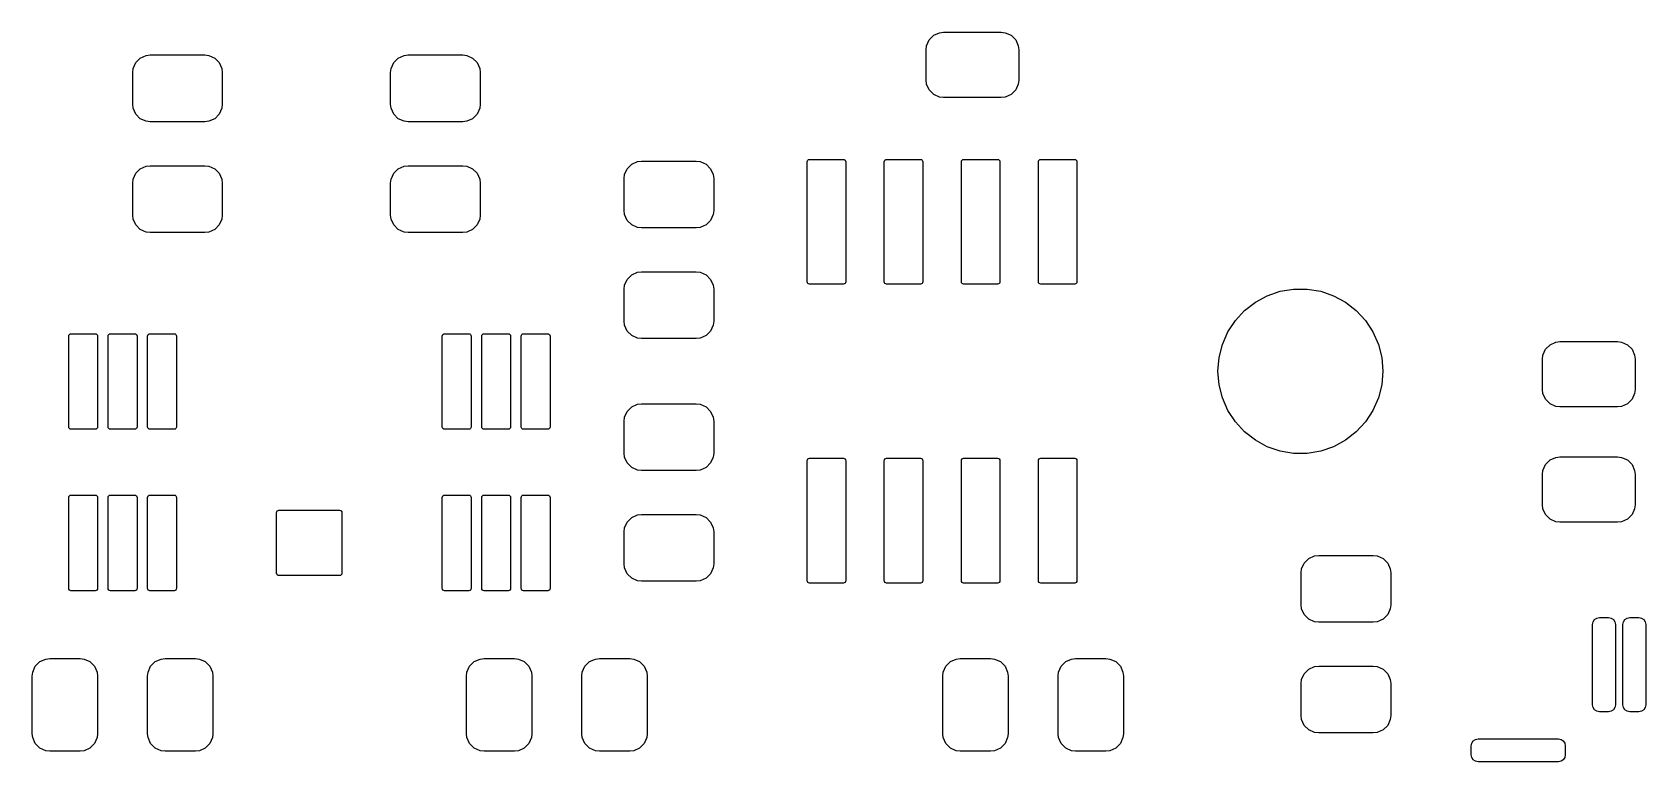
# Model space of a CAD drawing. Extents: x 108 to 210, y -135 to -72.
# Drawn here: x 160.36 to 186.94, y -119.44 to -107.41 of the extents above; entities that cross this region are included whole.
import ezdxf

# ---------------------------------------------------------------- set-up
doc = ezdxf.new("R2010")
doc.units = 0
doc.layers.add('BLACK', color=7, linetype='CONTINUOUS')

msp = doc.modelspace()

# ---------------------------------------------------------------- linework, layer by layer
at = {"layer": 'BLACK', "linetype": 'CONTINUOUS'}
for p, q in [((175.082951, -107.7), (175.090601, -107.634062)), ((175.090601, -107.634062), (175.133352, -107.537241)), ((175.133352, -107.537241), (175.208192, -107.462401)), ((175.208192, -107.462401), (175.305013, -107.41965)), ((175.305013, -107.41965), (175.370951, -107.412)), ((175.370951, -107.412), (176.320951, -107.412)), ((176.320951, -107.412), (176.386889, -107.41965)), ((176.386889, -107.41965), (176.48371, -107.462401)), ((176.48371, -107.462401), (176.55855, -107.537241)), ((176.55855, -107.537241), (176.601301, -107.634062)), ((176.601301, -107.634062), (176.608951, -107.7)), ((162.01965, -108.009062), (162.062401, -107.912241)), ((162.062401, -107.912241), (162.137241, -107.837401)), ((162.137241, -107.837401), (162.234062, -107.79465)), ((162.234062, -107.79465), (162.3, -107.787)), ((162.3, -107.787), (163.2, -107.787)), ((163.2, -107.787), (163.265938, -107.79465)), ((163.265938, -107.79465), (163.362759, -107.837401)), ((163.362759, -107.837401), (163.437599, -107.912241)), ((163.437599, -107.912241), (163.48035, -108.009062)), ((166.26965, -108.009062), (166.312401, -107.912241)), ((166.312401, -107.912241), (166.387241, -107.837401)), ((166.387241, -107.837401), (166.484062, -107.79465)), ((166.484062, -107.79465), (166.55, -107.787)), ((166.55, -107.787), (167.45, -107.787)), ((167.45, -107.787), (167.515938, -107.79465)), ((167.515938, -107.79465), (167.612759, -107.837401)), ((167.612759, -107.837401), (167.687599, -107.912241)), ((167.687599, -107.912241), (167.73035, -108.009062)), ((175.082951, -108.2), (175.082951, -107.7)), ((176.608951, -107.7), (176.608951, -108.2)), ((162.012, -108.075), (162.01965, -108.009062)), ((162.012, -108.6), (162.012, -108.075)), ((163.48035, -108.009062), (163.488, -108.075)), ((163.488, -108.075), (163.488, -108.6)), ((166.262, -108.075), (166.26965, -108.009062)), ((166.262, -108.6), (166.262, -108.075)), ((167.73035, -108.009062), (167.738, -108.075)), ((167.738, -108.075), (167.738, -108.6)), ((175.090601, -108.265938), (175.082951, -108.2)), ((175.133352, -108.362759), (175.090601, -108.265938)), ((175.208192, -108.437599), (175.133352, -108.362759)), ((175.305013, -108.48035), (175.208192, -108.437599)), ((176.48371, -108.437599), (176.386889, -108.48035)), ((176.55855, -108.362759), (176.48371, -108.437599)), ((176.601301, -108.265938), (176.55855, -108.362759)), ((176.608951, -108.2), (176.601301, -108.265938)), ((162.01965, -108.665938), (162.012, -108.6)), ((162.062401, -108.762759), (162.01965, -108.665938)), ((163.48035, -108.665938), (163.437599, -108.762759)), ((163.488, -108.6), (163.48035, -108.665938)), ((166.26965, -108.665938), (166.262, -108.6)), ((166.312401, -108.762759), (166.26965, -108.665938)), ((167.73035, -108.665938), (167.687599, -108.762759)), ((167.738, -108.6), (167.73035, -108.665938)), ((175.370951, -108.488), (175.305013, -108.48035)), ((176.320951, -108.488), (175.370951, -108.488)), ((176.386889, -108.48035), (176.320951, -108.488)), ((162.137241, -108.837599), (162.062401, -108.762759)), ((162.234062, -108.88035), (162.137241, -108.837599)), ((162.3, -108.888), (162.234062, -108.88035)), ((163.2, -108.888), (162.3, -108.888)), ((163.265938, -108.88035), (163.2, -108.888)), ((163.362759, -108.837599), (163.265938, -108.88035)), ((163.437599, -108.762759), (163.362759, -108.837599)), ((166.387241, -108.837599), (166.312401, -108.762759)), ((166.484062, -108.88035), (166.387241, -108.837599)), ((166.55, -108.888), (166.484062, -108.88035)), ((167.45, -108.888), (166.55, -108.888)), ((167.515938, -108.88035), (167.45, -108.888)), ((167.612759, -108.837599), (167.515938, -108.88035)), ((167.687599, -108.762759), (167.612759, -108.837599)), ((173.147009, -109.510493), (173.161551, -109.5076)), ((173.161551, -109.5076), (173.720351, -109.5076)), ((173.720351, -109.5076), (173.734893, -109.510493)), ((174.417009, -109.510493), (174.431551, -109.5076)), ((174.431551, -109.5076), (174.990351, -109.5076)), ((174.990351, -109.5076), (175.004893, -109.510493)), ((175.687009, -109.510493), (175.701551, -109.5076)), ((175.701551, -109.5076), (176.260351, -109.5076)), ((176.260351, -109.5076), (176.274893, -109.510493)), ((176.957009, -109.510493), (176.971551, -109.5076)), ((176.971551, -109.5076), (177.530351, -109.5076)), ((177.530351, -109.5076), (177.544893, -109.510493)), ((162.01965, -109.834062), (162.062401, -109.737241)), ((162.062401, -109.737241), (162.137241, -109.662401)), ((162.137241, -109.662401), (162.234062, -109.61965)), ((162.234062, -109.61965), (162.3, -109.612)), ((162.3, -109.612), (163.2, -109.612)), ((163.2, -109.612), (163.265938, -109.61965)), ((163.265938, -109.61965), (163.362759, -109.662401)), ((163.362759, -109.662401), (163.437599, -109.737241)), ((163.437599, -109.737241), (163.48035, -109.834062)), ((166.26965, -109.834062), (166.312401, -109.737241)), ((166.312401, -109.737241), (166.387241, -109.662401)), ((166.387241, -109.662401), (166.484062, -109.61965)), ((166.484062, -109.61965), (166.55, -109.612)), ((166.55, -109.612), (167.45, -109.612)), ((167.45, -109.612), (167.515938, -109.61965)), ((167.515938, -109.61965), (167.612759, -109.662401)), ((167.612759, -109.662401), (167.687599, -109.737241)), ((167.687599, -109.737241), (167.73035, -109.834062)), ((170.107951, -109.825), (170.115601, -109.759062)), ((170.115601, -109.759062), (170.158352, -109.662241)), ((170.158352, -109.662241), (170.233192, -109.587401)), ((170.233192, -109.587401), (170.330013, -109.54465)), ((170.330013, -109.54465), (170.395951, -109.537)), ((170.395951, -109.537), (171.295951, -109.537)), ((171.295951, -109.537), (171.361889, -109.54465)), ((171.361889, -109.54465), (171.45871, -109.587401)), ((171.45871, -109.587401), (171.53355, -109.662241)), ((171.53355, -109.662241), (171.576301, -109.759062)), ((171.576301, -109.759062), (171.583951, -109.825)), ((173.123551, -109.5456), (173.126444, -109.531058)), ((173.123551, -111.5268), (173.123551, -109.5456)), ((173.126444, -109.531058), (173.134681, -109.51873)), ((173.134681, -109.51873), (173.147009, -109.510493)), ((173.734893, -109.510493), (173.747221, -109.51873)), ((173.747221, -109.51873), (173.755458, -109.531058)), ((173.755458, -109.531058), (173.758351, -109.5456)), ((173.758351, -109.5456), (173.758351, -111.5268)), ((174.393551, -109.5456), (174.396444, -109.531058)), ((174.393551, -111.5268), (174.393551, -109.5456)), ((174.396444, -109.531058), (174.404681, -109.51873)), ((174.404681, -109.51873), (174.417009, -109.510493)), ((175.004893, -109.510493), (175.017221, -109.51873)), ((175.017221, -109.51873), (175.025458, -109.531058)), ((175.025458, -109.531058), (175.028351, -109.5456)), ((175.028351, -109.5456), (175.028351, -111.5268)), ((175.663551, -109.5456), (175.666444, -109.531058)), ((175.663551, -111.5268), (175.663551, -109.5456)), ((175.666444, -109.531058), (175.674681, -109.51873)), ((175.674681, -109.51873), (175.687009, -109.510493)), ((176.274893, -109.510493), (176.287221, -109.51873)), ((176.287221, -109.51873), (176.295458, -109.531058)), ((176.295458, -109.531058), (176.298351, -109.5456)), ((176.298351, -109.5456), (176.298351, -111.5268)), ((176.933551, -109.5456), (176.936444, -109.531058)), ((176.933551, -111.5268), (176.933551, -109.5456)), ((176.936444, -109.531058), (176.944681, -109.51873)), ((176.944681, -109.51873), (176.957009, -109.510493)), ((177.544893, -109.510493), (177.557221, -109.51873)), ((177.557221, -109.51873), (177.565458, -109.531058)), ((177.565458, -109.531058), (177.568351, -109.5456)), ((177.568351, -109.5456), (177.568351, -111.5268)), ((162.012, -109.9), (162.01965, -109.834062)), ((162.012, -110.425), (162.012, -109.9)), ((163.48035, -109.834062), (163.488, -109.9)), ((163.488, -109.9), (163.488, -110.425)), ((166.262, -109.9), (166.26965, -109.834062)), ((166.262, -110.425), (166.262, -109.9)), ((167.73035, -109.834062), (167.738, -109.9)), ((167.738, -109.9), (167.738, -110.425)), ((170.107951, -110.35), (170.107951, -109.825)), ((171.583951, -109.825), (171.583951, -110.35)), ((162.01965, -110.490938), (162.012, -110.425)), ((162.062401, -110.587759), (162.01965, -110.490938)), ((163.48035, -110.490938), (163.437599, -110.587759)), ((163.488, -110.425), (163.48035, -110.490938)), ((166.26965, -110.490938), (166.262, -110.425)), ((166.312401, -110.587759), (166.26965, -110.490938)), ((167.73035, -110.490938), (167.687599, -110.587759)), ((167.738, -110.425), (167.73035, -110.490938)), ((170.115601, -110.415938), (170.107951, -110.35)), ((170.158352, -110.512759), (170.115601, -110.415938)), ((170.233192, -110.587599), (170.158352, -110.512759)), ((171.53355, -110.512759), (171.45871, -110.587599)), ((171.576301, -110.415938), (171.53355, -110.512759)), ((171.583951, -110.35), (171.576301, -110.415938)), ((162.137241, -110.662599), (162.062401, -110.587759)), ((162.234062, -110.70535), (162.137241, -110.662599)), ((162.3, -110.713), (162.234062, -110.70535)), ((163.2, -110.713), (162.3, -110.713)), ((163.265938, -110.70535), (163.2, -110.713)), ((163.362759, -110.662599), (163.265938, -110.70535)), ((163.437599, -110.587759), (163.362759, -110.662599)), ((166.387241, -110.662599), (166.312401, -110.587759)), ((166.484062, -110.70535), (166.387241, -110.662599)), ((166.55, -110.713), (166.484062, -110.70535)), ((167.45, -110.713), (166.55, -110.713)), ((167.515938, -110.70535), (167.45, -110.713)), ((167.612759, -110.662599), (167.515938, -110.70535)), ((167.687599, -110.587759), (167.612759, -110.662599)), ((170.330013, -110.63035), (170.233192, -110.587599)), ((170.395951, -110.638), (170.330013, -110.63035)), ((171.295951, -110.638), (170.395951, -110.638)), ((171.361889, -110.63035), (171.295951, -110.638)), ((171.45871, -110.587599), (171.361889, -110.63035)), ((170.233192, -111.412401), (170.330013, -111.36965)), ((170.330013, -111.36965), (170.395951, -111.362)), ((170.395951, -111.362), (171.295951, -111.362)), ((171.295951, -111.362), (171.361889, -111.36965)), ((171.361889, -111.36965), (171.45871, -111.412401)), ((170.107951, -111.65), (170.115601, -111.584062)), ((170.115601, -111.584062), (170.158352, -111.487241)), ((170.158352, -111.487241), (170.233192, -111.412401)), ((171.45871, -111.412401), (171.53355, -111.487241)), ((171.53355, -111.487241), (171.576301, -111.584062)), ((171.576301, -111.584062), (171.583951, -111.65)), ((173.126444, -111.541342), (173.123551, -111.5268)), ((173.134681, -111.55367), (173.126444, -111.541342)), ((173.147009, -111.561907), (173.134681, -111.55367)), ((173.161551, -111.5648), (173.147009, -111.561907)), ((173.720351, -111.5648), (173.161551, -111.5648)), ((173.734893, -111.561907), (173.720351, -111.5648)), ((173.747221, -111.55367), (173.734893, -111.561907)), ((173.755458, -111.541342), (173.747221, -111.55367)), ((173.758351, -111.5268), (173.755458, -111.541342)), ((174.396444, -111.541342), (174.393551, -111.5268)), ((174.404681, -111.55367), (174.396444, -111.541342)), ((174.417009, -111.561907), (174.404681, -111.55367)), ((174.431551, -111.5648), (174.417009, -111.561907)), ((174.990351, -111.5648), (174.431551, -111.5648)), ((175.004893, -111.561907), (174.990351, -111.5648)), ((175.017221, -111.55367), (175.004893, -111.561907)), ((175.025458, -111.541342), (175.017221, -111.55367)), ((175.028351, -111.5268), (175.025458, -111.541342)), ((175.666444, -111.541342), (175.663551, -111.5268)), ((175.674681, -111.55367), (175.666444, -111.541342)), ((175.687009, -111.561907), (175.674681, -111.55367)), ((175.701551, -111.5648), (175.687009, -111.561907)), ((176.260351, -111.5648), (175.701551, -111.5648)), ((176.274893, -111.561907), (176.260351, -111.5648)), ((176.287221, -111.55367), (176.274893, -111.561907)), ((176.295458, -111.541342), (176.287221, -111.55367)), ((176.298351, -111.5268), (176.295458, -111.541342)), ((176.936444, -111.541342), (176.933551, -111.5268)), ((176.944681, -111.55367), (176.936444, -111.541342)), ((176.957009, -111.561907), (176.944681, -111.55367)), ((176.971551, -111.5648), (176.957009, -111.561907)), ((177.530351, -111.5648), (176.971551, -111.5648)), ((177.544893, -111.561907), (177.530351, -111.5648)), ((177.557221, -111.55367), (177.544893, -111.561907)), ((177.565458, -111.541342), (177.557221, -111.55367)), ((177.568351, -111.5268), (177.565458, -111.541342)), ((170.107951, -112.175), (170.107951, -111.65)), ((171.583951, -111.65), (171.583951, -112.175)), ((180.32971, -112.000298), (180.506807, -111.862458)), ((180.506807, -111.862458), (180.704176, -111.755647)), ((180.704176, -111.755647), (180.916434, -111.682779)), ((180.916434, -111.682779), (181.137791, -111.645841)), ((181.137791, -111.645841), (181.362209, -111.645841)), ((181.362209, -111.645841), (181.583566, -111.682779)), ((181.583566, -111.682779), (181.795824, -111.755647)), ((181.795824, -111.755647), (181.993193, -111.862458)), ((181.993193, -111.862458), (182.17029, -112.000298)), ((180.054971, -112.353283), (180.177716, -112.165408)), ((180.177716, -112.165408), (180.32971, -112.000298)), ((182.17029, -112.000298), (182.322284, -112.165408)), ((182.322284, -112.165408), (182.445029, -112.353283)), ((160.957951, -112.42), (160.960844, -112.405458)), ((160.957951, -113.92), (160.957951, -112.42)), ((160.960844, -112.405458), (160.969081, -112.39313)), ((160.969081, -112.39313), (160.981409, -112.384893)), ((160.981409, -112.384893), (160.995951, -112.382)), ((160.995951, -112.382), (161.395951, -112.382)), ((161.395951, -112.382), (161.410493, -112.384893)), ((161.410493, -112.384893), (161.422821, -112.39313)), ((161.422821, -112.39313), (161.431058, -112.405458)), ((161.431058, -112.405458), (161.433951, -112.42)), ((161.433951, -112.42), (161.433951, -113.92)), ((161.607951, -112.42), (161.610844, -112.405458)), ((161.607951, -113.92), (161.607951, -112.42)), ((161.610844, -112.405458), (161.619081, -112.39313)), ((161.619081, -112.39313), (161.631409, -112.384893)), ((161.631409, -112.384893), (161.645951, -112.382)), ((161.645951, -112.382), (162.045951, -112.382)), ((162.045951, -112.382), (162.060493, -112.384893)), ((162.060493, -112.384893), (162.072821, -112.39313)), ((162.072821, -112.39313), (162.081058, -112.405458)), ((162.081058, -112.405458), (162.083951, -112.42)), ((162.083951, -112.42), (162.083951, -113.92)), ((162.257951, -112.42), (162.260844, -112.405458)), ((162.257951, -113.92), (162.257951, -112.42)), ((162.260844, -112.405458), (162.269081, -112.39313)), ((162.269081, -112.39313), (162.281409, -112.384893)), ((162.281409, -112.384893), (162.295951, -112.382)), ((162.295951, -112.382), (162.695951, -112.382)), ((162.695951, -112.382), (162.710493, -112.384893)), ((162.710493, -112.384893), (162.722821, -112.39313)), ((162.722821, -112.39313), (162.731058, -112.405458)), ((162.731058, -112.405458), (162.733951, -112.42)), ((162.733951, -112.42), (162.733951, -113.92)), ((167.112, -112.42), (167.114893, -112.405458)), ((167.112, -113.92), (167.112, -112.42)), ((167.114893, -112.405458), (167.12313, -112.39313)), ((167.12313, -112.39313), (167.135458, -112.384893)), ((167.135458, -112.384893), (167.15, -112.382)), ((167.15, -112.382), (167.55, -112.382)), ((167.55, -112.382), (167.564542, -112.384893)), ((167.564542, -112.384893), (167.57687, -112.39313)), ((167.57687, -112.39313), (167.585107, -112.405458)), ((167.585107, -112.405458), (167.588, -112.42)), ((167.588, -112.42), (167.588, -113.92)), ((167.762, -112.42), (167.764893, -112.405458)), ((167.762, -113.92), (167.762, -112.42)), ((167.764893, -112.405458), (167.77313, -112.39313)), ((167.77313, -112.39313), (167.785458, -112.384893)), ((167.785458, -112.384893), (167.8, -112.382)), ((167.8, -112.382), (168.2, -112.382)), ((168.2, -112.382), (168.214542, -112.384893)), ((168.214542, -112.384893), (168.22687, -112.39313)), ((168.22687, -112.39313), (168.235107, -112.405458)), ((168.235107, -112.405458), (168.238, -112.42)), ((168.238, -112.42), (168.238, -113.92)), ((168.412, -112.42), (168.414893, -112.405458)), ((168.412, -113.92), (168.412, -112.42)), ((168.414893, -112.405458), (168.42313, -112.39313)), ((168.42313, -112.39313), (168.435458, -112.384893)), ((168.435458, -112.384893), (168.45, -112.382)), ((168.45, -112.382), (168.85, -112.382)), ((168.85, -112.382), (168.864542, -112.384893)), ((168.864542, -112.384893), (168.87687, -112.39313)), ((168.87687, -112.39313), (168.885107, -112.405458)), ((168.885107, -112.405458), (168.888, -112.42)), ((168.888, -112.42), (168.888, -113.92)), ((170.115601, -112.240938), (170.107951, -112.175)), ((170.158352, -112.337759), (170.115601, -112.240938)), ((170.233192, -112.412599), (170.158352, -112.337759)), ((170.330013, -112.45535), (170.233192, -112.412599)), ((171.45871, -112.412599), (171.361889, -112.45535)), ((171.53355, -112.337759), (171.45871, -112.412599)), ((171.576301, -112.240938), (171.53355, -112.337759)), ((171.583951, -112.175), (171.576301, -112.240938)), ((179.964824, -112.558798), (180.054971, -112.353283)), ((182.445029, -112.353283), (182.535176, -112.558798)), ((170.395951, -112.463), (170.330013, -112.45535)), ((171.295951, -112.463), (170.395951, -112.463)), ((171.361889, -112.45535), (171.295951, -112.463)), ((179.909732, -112.776349), (179.964824, -112.558798)), ((182.535176, -112.558798), (182.590268, -112.776349)), ((185.24465, -112.734062), (185.287401, -112.637241)), ((185.287401, -112.637241), (185.362241, -112.562401)), ((185.362241, -112.562401), (185.459062, -112.51965)), ((185.459062, -112.51965), (185.525, -112.512)), ((185.525, -112.512), (186.475, -112.512)), ((186.475, -112.512), (186.540938, -112.51965)), ((186.540938, -112.51965), (186.637759, -112.562401)), ((186.637759, -112.562401), (186.712599, -112.637241)), ((186.712599, -112.637241), (186.75535, -112.734062)), ((179.8912, -113), (179.909732, -112.776349)), ((182.590268, -112.776349), (182.6088, -113)), ((185.237, -112.8), (185.24465, -112.734062)), ((185.237, -113.3), (185.237, -112.8)), ((186.75535, -112.734062), (186.763, -112.8)), ((186.763, -112.8), (186.763, -113.3)), ((179.909732, -113.223651), (179.8912, -113)), ((179.964824, -113.441202), (179.909732, -113.223651)), ((182.590268, -113.223651), (182.535176, -113.441202)), ((182.6088, -113), (182.590268, -113.223651)), ((180.054971, -113.646717), (179.964824, -113.441202)), ((182.535176, -113.441202), (182.445029, -113.646717)), ((185.24465, -113.365938), (185.237, -113.3)), ((185.287401, -113.462759), (185.24465, -113.365938)), ((185.362241, -113.537599), (185.287401, -113.462759)), ((186.712599, -113.462759), (186.637759, -113.537599)), ((186.75535, -113.365938), (186.712599, -113.462759)), ((186.763, -113.3), (186.75535, -113.365938)), ((170.107951, -113.825), (170.115601, -113.759062)), ((170.115601, -113.759062), (170.158352, -113.662241)), ((170.158352, -113.662241), (170.233192, -113.587401)), ((170.233192, -113.587401), (170.330013, -113.54465)), ((170.330013, -113.54465), (170.395951, -113.537)), ((170.395951, -113.537), (171.295951, -113.537)), ((171.295951, -113.537), (171.361889, -113.54465)), ((171.361889, -113.54465), (171.45871, -113.587401)), ((171.45871, -113.587401), (171.53355, -113.662241)), ((171.53355, -113.662241), (171.576301, -113.759062)), ((171.576301, -113.759062), (171.583951, -113.825)), ((180.177716, -113.834592), (180.054971, -113.646717)), ((182.445029, -113.646717), (182.322284, -113.834592)), ((185.459062, -113.58035), (185.362241, -113.537599)), ((185.525, -113.588), (185.459062, -113.58035)), ((186.475, -113.588), (185.525, -113.588)), ((186.540938, -113.58035), (186.475, -113.588)), ((186.637759, -113.537599), (186.540938, -113.58035)), ((160.960844, -113.934542), (160.957951, -113.92)), ((160.969081, -113.94687), (160.960844, -113.934542)), ((160.981409, -113.955107), (160.969081, -113.94687)), ((160.995951, -113.958), (160.981409, -113.955107)), ((161.395951, -113.958), (160.995951, -113.958)), ((161.410493, -113.955107), (161.395951, -113.958)), ((161.422821, -113.94687), (161.410493, -113.955107)), ((161.431058, -113.934542), (161.422821, -113.94687)), ((161.433951, -113.92), (161.431058, -113.934542)), ((161.610844, -113.934542), (161.607951, -113.92)), ((161.619081, -113.94687), (161.610844, -113.934542)), ((161.631409, -113.955107), (161.619081, -113.94687)), ((161.645951, -113.958), (161.631409, -113.955107)), ((162.045951, -113.958), (161.645951, -113.958)), ((162.060493, -113.955107), (162.045951, -113.958)), ((162.072821, -113.94687), (162.060493, -113.955107)), ((162.081058, -113.934542), (162.072821, -113.94687)), ((162.083951, -113.92), (162.081058, -113.934542)), ((162.260844, -113.934542), (162.257951, -113.92)), ((162.269081, -113.94687), (162.260844, -113.934542)), ((162.281409, -113.955107), (162.269081, -113.94687)), ((162.295951, -113.958), (162.281409, -113.955107)), ((162.695951, -113.958), (162.295951, -113.958)), ((162.710493, -113.955107), (162.695951, -113.958)), ((162.722821, -113.94687), (162.710493, -113.955107)), ((162.731058, -113.934542), (162.722821, -113.94687)), ((162.733951, -113.92), (162.731058, -113.934542)), ((167.114893, -113.934542), (167.112, -113.92)), ((167.12313, -113.94687), (167.114893, -113.934542)), ((167.135458, -113.955107), (167.12313, -113.94687)), ((167.15, -113.958), (167.135458, -113.955107)), ((167.55, -113.958), (167.15, -113.958)), ((167.564542, -113.955107), (167.55, -113.958)), ((167.57687, -113.94687), (167.564542, -113.955107)), ((167.585107, -113.934542), (167.57687, -113.94687)), ((167.588, -113.92), (167.585107, -113.934542)), ((167.764893, -113.934542), (167.762, -113.92)), ((167.77313, -113.94687), (167.764893, -113.934542)), ((167.785458, -113.955107), (167.77313, -113.94687)), ((167.8, -113.958), (167.785458, -113.955107)), ((168.2, -113.958), (167.8, -113.958)), ((168.214542, -113.955107), (168.2, -113.958)), ((168.22687, -113.94687), (168.214542, -113.955107)), ((168.235107, -113.934542), (168.22687, -113.94687)), ((168.238, -113.92), (168.235107, -113.934542)), ((168.414893, -113.934542), (168.412, -113.92)), ((168.42313, -113.94687), (168.414893, -113.934542)), ((168.435458, -113.955107), (168.42313, -113.94687)), ((168.45, -113.958), (168.435458, -113.955107)), ((168.85, -113.958), (168.45, -113.958)), ((168.864542, -113.955107), (168.85, -113.958)), ((168.87687, -113.94687), (168.864542, -113.955107)), ((168.885107, -113.934542), (168.87687, -113.94687)), ((168.888, -113.92), (168.885107, -113.934542)), ((170.107951, -114.35), (170.107951, -113.825)), ((171.583951, -113.825), (171.583951, -114.35)), ((180.32971, -113.999702), (180.177716, -113.834592)), ((180.506807, -114.137542), (180.32971, -113.999702)), ((182.17029, -113.999702), (181.993193, -114.137542)), ((182.322284, -113.834592), (182.17029, -113.999702)), ((180.704176, -114.244353), (180.506807, -114.137542)), ((180.916434, -114.317221), (180.704176, -114.244353)), ((181.795824, -114.244353), (181.583566, -114.317221)), ((181.993193, -114.137542), (181.795824, -114.244353)), ((170.115601, -114.415938), (170.107951, -114.35)), ((170.158352, -114.512759), (170.115601, -114.415938)), ((170.233192, -114.587599), (170.158352, -114.512759)), ((171.53355, -114.512759), (171.45871, -114.587599)), ((171.576301, -114.415938), (171.53355, -114.512759)), ((171.583951, -114.35), (171.576301, -114.415938)), ((173.123551, -114.4732), (173.126444, -114.458658)), ((173.123551, -116.4544), (173.123551, -114.4732)), ((173.126444, -114.458658), (173.134681, -114.44633)), ((173.134681, -114.44633), (173.147009, -114.438093)), ((173.147009, -114.438093), (173.161551, -114.4352)), ((173.161551, -114.4352), (173.720351, -114.4352)), ((173.720351, -114.4352), (173.734893, -114.438093)), ((173.734893, -114.438093), (173.747221, -114.44633)), ((173.747221, -114.44633), (173.755458, -114.458658)), ((173.755458, -114.458658), (173.758351, -114.4732)), ((173.758351, -114.4732), (173.758351, -116.4544)), ((174.393551, -114.4732), (174.396444, -114.458658)), ((174.393551, -116.4544), (174.393551, -114.4732)), ((174.396444, -114.458658), (174.404681, -114.44633)), ((174.404681, -114.44633), (174.417009, -114.438093)), ((174.417009, -114.438093), (174.431551, -114.4352)), ((174.431551, -114.4352), (174.990351, -114.4352)), ((174.990351, -114.4352), (175.004893, -114.438093)), ((175.004893, -114.438093), (175.017221, -114.44633)), ((175.017221, -114.44633), (175.025458, -114.458658)), ((175.025458, -114.458658), (175.028351, -114.4732)), ((175.028351, -114.4732), (175.028351, -116.4544)), ((175.663551, -114.4732), (175.666444, -114.458658)), ((175.663551, -116.4544), (175.663551, -114.4732)), ((175.666444, -114.458658), (175.674681, -114.44633)), ((175.674681, -114.44633), (175.687009, -114.438093)), ((175.687009, -114.438093), (175.701551, -114.4352)), ((175.701551, -114.4352), (176.260351, -114.4352)), ((176.260351, -114.4352), (176.274893, -114.438093)), ((176.274893, -114.438093), (176.287221, -114.44633)), ((176.287221, -114.44633), (176.295458, -114.458658)), ((176.295458, -114.458658), (176.298351, -114.4732)), ((176.298351, -114.4732), (176.298351, -116.4544)), ((176.933551, -114.4732), (176.936444, -114.458658)), ((176.933551, -116.4544), (176.933551, -114.4732)), ((176.936444, -114.458658), (176.944681, -114.44633)), ((176.944681, -114.44633), (176.957009, -114.438093)), ((176.957009, -114.438093), (176.971551, -114.4352)), ((176.971551, -114.4352), (177.530351, -114.4352)), ((177.530351, -114.4352), (177.544893, -114.438093)), ((177.544893, -114.438093), (177.557221, -114.44633)), ((177.557221, -114.44633), (177.565458, -114.458658)), ((177.565458, -114.458658), (177.568351, -114.4732)), ((177.568351, -114.4732), (177.568351, -116.4544)), ((181.137791, -114.354159), (180.916434, -114.317221)), ((181.362209, -114.354159), (181.137791, -114.354159)), ((181.583566, -114.317221), (181.362209, -114.354159)), ((185.24465, -114.634062), (185.287401, -114.537241)), ((185.287401, -114.537241), (185.362241, -114.462401)), ((185.362241, -114.462401), (185.459062, -114.41965)), ((185.459062, -114.41965), (185.525, -114.412)), ((185.525, -114.412), (186.475, -114.412)), ((186.475, -114.412), (186.540938, -114.41965)), ((186.540938, -114.41965), (186.637759, -114.462401)), ((186.637759, -114.462401), (186.712599, -114.537241)), ((186.712599, -114.537241), (186.75535, -114.634062)), ((170.330013, -114.63035), (170.233192, -114.587599)), ((170.395951, -114.638), (170.330013, -114.63035)), ((171.295951, -114.638), (170.395951, -114.638)), ((171.361889, -114.63035), (171.295951, -114.638)), ((171.45871, -114.587599), (171.361889, -114.63035)), ((185.237, -114.7), (185.24465, -114.634062)), ((185.237, -115.2), (185.237, -114.7)), ((186.75535, -114.634062), (186.763, -114.7)), ((186.763, -114.7), (186.763, -115.2)), ((160.957951, -115.08), (160.960844, -115.065458)), ((160.957951, -116.58), (160.957951, -115.08)), ((160.960844, -115.065458), (160.969081, -115.05313)), ((160.969081, -115.05313), (160.981409, -115.044893)), ((160.981409, -115.044893), (160.995951, -115.042)), ((160.995951, -115.042), (161.395951, -115.042)), ((161.395951, -115.042), (161.410493, -115.044893)), ((161.410493, -115.044893), (161.422821, -115.05313)), ((161.422821, -115.05313), (161.431058, -115.065458)), ((161.431058, -115.065458), (161.433951, -115.08)), ((161.433951, -115.08), (161.433951, -116.58)), ((161.607951, -115.08), (161.610844, -115.065458)), ((161.607951, -116.58), (161.607951, -115.08)), ((161.610844, -115.065458), (161.619081, -115.05313)), ((161.619081, -115.05313), (161.631409, -115.044893)), ((161.631409, -115.044893), (161.645951, -115.042)), ((161.645951, -115.042), (162.045951, -115.042)), ((162.045951, -115.042), (162.060493, -115.044893)), ((162.060493, -115.044893), (162.072821, -115.05313)), ((162.072821, -115.05313), (162.081058, -115.065458)), ((162.081058, -115.065458), (162.083951, -115.08)), ((162.083951, -115.08), (162.083951, -116.58)), ((162.257951, -115.08), (162.260844, -115.065458)), ((162.257951, -116.58), (162.257951, -115.08)), ((162.260844, -115.065458), (162.269081, -115.05313)), ((162.269081, -115.05313), (162.281409, -115.044893)), ((162.281409, -115.044893), (162.295951, -115.042)), ((162.295951, -115.042), (162.695951, -115.042)), ((162.695951, -115.042), (162.710493, -115.044893)), ((162.710493, -115.044893), (162.722821, -115.05313)), ((162.722821, -115.05313), (162.731058, -115.065458)), ((162.731058, -115.065458), (162.733951, -115.08)), ((162.733951, -115.08), (162.733951, -116.58)), ((167.112, -115.08), (167.114893, -115.065458)), ((167.112, -116.58), (167.112, -115.08)), ((167.114893, -115.065458), (167.12313, -115.05313)), ((167.12313, -115.05313), (167.135458, -115.044893)), ((167.135458, -115.044893), (167.15, -115.042)), ((167.15, -115.042), (167.55, -115.042)), ((167.55, -115.042), (167.564542, -115.044893)), ((167.564542, -115.044893), (167.57687, -115.05313)), ((167.57687, -115.05313), (167.585107, -115.065458)), ((167.585107, -115.065458), (167.588, -115.08)), ((167.588, -115.08), (167.588, -116.58)), ((167.762, -115.08), (167.764893, -115.065458)), ((167.762, -116.58), (167.762, -115.08)), ((167.764893, -115.065458), (167.77313, -115.05313)), ((167.77313, -115.05313), (167.785458, -115.044893)), ((167.785458, -115.044893), (167.8, -115.042)), ((167.8, -115.042), (168.2, -115.042)), ((168.2, -115.042), (168.214542, -115.044893)), ((168.214542, -115.044893), (168.22687, -115.05313)), ((168.22687, -115.05313), (168.235107, -115.065458)), ((168.235107, -115.065458), (168.238, -115.08)), ((168.238, -115.08), (168.238, -116.58)), ((168.412, -115.08), (168.414893, -115.065458)), ((168.412, -116.58), (168.412, -115.08)), ((168.414893, -115.065458), (168.42313, -115.05313)), ((168.42313, -115.05313), (168.435458, -115.044893)), ((168.435458, -115.044893), (168.45, -115.042)), ((168.45, -115.042), (168.85, -115.042)), ((168.85, -115.042), (168.864542, -115.044893)), ((168.864542, -115.044893), (168.87687, -115.05313)), ((168.87687, -115.05313), (168.885107, -115.065458)), ((168.885107, -115.065458), (168.888, -115.08)), ((168.888, -115.08), (168.888, -116.58)), ((164.383976, -115.33), (164.386869, -115.315458)), ((164.383976, -116.33), (164.383976, -115.33)), ((164.386869, -115.315458), (164.395106, -115.30313)), ((164.395106, -115.30313), (164.407434, -115.294893)), ((164.407434, -115.294893), (164.421976, -115.292)), ((164.421976, -115.292), (165.421976, -115.292)), ((165.421976, -115.292), (165.436518, -115.294893)), ((165.436518, -115.294893), (165.448846, -115.30313)), ((165.448846, -115.30313), (165.457083, -115.315458)), ((165.457083, -115.315458), (165.459976, -115.33)), ((165.459976, -115.33), (165.459976, -116.33)), ((185.24465, -115.265938), (185.237, -115.2)), ((185.287401, -115.362759), (185.24465, -115.265938)), ((186.75535, -115.265938), (186.712599, -115.362759)), ((186.763, -115.2), (186.75535, -115.265938)), ((170.107951, -115.65), (170.115601, -115.584062)), ((170.115601, -115.584062), (170.158352, -115.487241)), ((170.158352, -115.487241), (170.233192, -115.412401)), ((170.233192, -115.412401), (170.330013, -115.36965)), ((170.330013, -115.36965), (170.395951, -115.362)), ((170.395951, -115.362), (171.295951, -115.362)), ((171.295951, -115.362), (171.361889, -115.36965)), ((171.361889, -115.36965), (171.45871, -115.412401)), ((171.45871, -115.412401), (171.53355, -115.487241)), ((171.53355, -115.487241), (171.576301, -115.584062)), ((171.576301, -115.584062), (171.583951, -115.65)), ((185.362241, -115.437599), (185.287401, -115.362759)), ((185.459062, -115.48035), (185.362241, -115.437599)), ((185.525, -115.488), (185.459062, -115.48035)), ((186.475, -115.488), (185.525, -115.488)), ((186.540938, -115.48035), (186.475, -115.488)), ((186.637759, -115.437599), (186.540938, -115.48035)), ((186.712599, -115.362759), (186.637759, -115.437599)), ((170.107951, -116.175), (170.107951, -115.65)), ((171.583951, -115.65), (171.583951, -116.175)), ((181.312401, -116.162241), (181.387241, -116.087401)), ((181.387241, -116.087401), (181.484062, -116.04465)), ((181.484062, -116.04465), (181.55, -116.037)), ((181.55, -116.037), (182.45, -116.037)), ((182.45, -116.037), (182.515938, -116.04465)), ((182.515938, -116.04465), (182.612759, -116.087401)), ((182.612759, -116.087401), (182.687599, -116.162241)), ((164.386869, -116.344542), (164.383976, -116.33)), ((164.395106, -116.35687), (164.386869, -116.344542)), ((164.407434, -116.365107), (164.395106, -116.35687)), ((164.421976, -116.368), (164.407434, -116.365107)), ((165.421976, -116.368), (164.421976, -116.368)), ((165.436518, -116.365107), (165.421976, -116.368)), ((165.448846, -116.35687), (165.436518, -116.365107)), ((165.457083, -116.344542), (165.448846, -116.35687)), ((165.459976, -116.33), (165.457083, -116.344542)), ((170.115601, -116.240938), (170.107951, -116.175)), ((170.158352, -116.337759), (170.115601, -116.240938)), ((170.233192, -116.412599), (170.158352, -116.337759)), ((170.330013, -116.45535), (170.233192, -116.412599)), ((171.45871, -116.412599), (171.361889, -116.45535)), ((171.53355, -116.337759), (171.45871, -116.412599)), ((171.576301, -116.240938), (171.53355, -116.337759)), ((171.583951, -116.175), (171.576301, -116.240938)), ((181.262, -116.325), (181.26965, -116.259062)), ((181.262, -116.85), (181.262, -116.325)), ((181.26965, -116.259062), (181.312401, -116.162241)), ((182.687599, -116.162241), (182.73035, -116.259062)), ((182.73035, -116.259062), (182.738, -116.325)), ((182.738, -116.325), (182.738, -116.85)), ((160.960844, -116.594542), (160.957951, -116.58)), ((160.969081, -116.60687), (160.960844, -116.594542)), ((160.981409, -116.615107), (160.969081, -116.60687)), ((160.995951, -116.618), (160.981409, -116.615107)), ((161.395951, -116.618), (160.995951, -116.618)), ((161.410493, -116.615107), (161.395951, -116.618)), ((161.422821, -116.60687), (161.410493, -116.615107)), ((161.431058, -116.594542), (161.422821, -116.60687)), ((161.433951, -116.58), (161.431058, -116.594542)), ((161.610844, -116.594542), (161.607951, -116.58)), ((161.619081, -116.60687), (161.610844, -116.594542)), ((161.631409, -116.615107), (161.619081, -116.60687)), ((161.645951, -116.618), (161.631409, -116.615107)), ((162.045951, -116.618), (161.645951, -116.618)), ((162.060493, -116.615107), (162.045951, -116.618)), ((162.072821, -116.60687), (162.060493, -116.615107)), ((162.081058, -116.594542), (162.072821, -116.60687)), ((162.083951, -116.58), (162.081058, -116.594542)), ((162.260844, -116.594542), (162.257951, -116.58)), ((162.269081, -116.60687), (162.260844, -116.594542)), ((162.281409, -116.615107), (162.269081, -116.60687)), ((162.295951, -116.618), (162.281409, -116.615107)), ((162.695951, -116.618), (162.295951, -116.618)), ((162.710493, -116.615107), (162.695951, -116.618)), ((162.722821, -116.60687), (162.710493, -116.615107)), ((162.731058, -116.594542), (162.722821, -116.60687)), ((162.733951, -116.58), (162.731058, -116.594542)), ((167.114893, -116.594542), (167.112, -116.58)), ((167.12313, -116.60687), (167.114893, -116.594542)), ((167.135458, -116.615107), (167.12313, -116.60687)), ((167.15, -116.618), (167.135458, -116.615107)), ((167.55, -116.618), (167.15, -116.618)), ((167.564542, -116.615107), (167.55, -116.618)), ((167.57687, -116.60687), (167.564542, -116.615107)), ((167.585107, -116.594542), (167.57687, -116.60687)), ((167.588, -116.58), (167.585107, -116.594542)), ((167.764893, -116.594542), (167.762, -116.58)), ((167.77313, -116.60687), (167.764893, -116.594542)), ((167.785458, -116.615107), (167.77313, -116.60687)), ((167.8, -116.618), (167.785458, -116.615107)), ((168.2, -116.618), (167.8, -116.618)), ((168.214542, -116.615107), (168.2, -116.618)), ((168.22687, -116.60687), (168.214542, -116.615107)), ((168.235107, -116.594542), (168.22687, -116.60687)), ((168.238, -116.58), (168.235107, -116.594542)), ((168.414893, -116.594542), (168.412, -116.58)), ((168.42313, -116.60687), (168.414893, -116.594542)), ((168.435458, -116.615107), (168.42313, -116.60687)), ((168.45, -116.618), (168.435458, -116.615107)), ((168.85, -116.618), (168.45, -116.618)), ((168.864542, -116.615107), (168.85, -116.618)), ((168.87687, -116.60687), (168.864542, -116.615107)), ((168.885107, -116.594542), (168.87687, -116.60687)), ((168.888, -116.58), (168.885107, -116.594542)), ((170.395951, -116.463), (170.330013, -116.45535)), ((171.295951, -116.463), (170.395951, -116.463)), ((171.361889, -116.45535), (171.295951, -116.463)), ((173.126444, -116.468942), (173.123551, -116.4544)), ((173.134681, -116.48127), (173.126444, -116.468942)), ((173.147009, -116.489507), (173.134681, -116.48127)), ((173.161551, -116.4924), (173.147009, -116.489507)), ((173.720351, -116.4924), (173.161551, -116.4924)), ((173.734893, -116.489507), (173.720351, -116.4924)), ((173.747221, -116.48127), (173.734893, -116.489507)), ((173.755458, -116.468942), (173.747221, -116.48127)), ((173.758351, -116.4544), (173.755458, -116.468942)), ((174.396444, -116.468942), (174.393551, -116.4544)), ((174.404681, -116.48127), (174.396444, -116.468942)), ((174.417009, -116.489507), (174.404681, -116.48127)), ((174.431551, -116.4924), (174.417009, -116.489507)), ((174.990351, -116.4924), (174.431551, -116.4924)), ((175.004893, -116.489507), (174.990351, -116.4924)), ((175.017221, -116.48127), (175.004893, -116.489507)), ((175.025458, -116.468942), (175.017221, -116.48127)), ((175.028351, -116.4544), (175.025458, -116.468942)), ((175.666444, -116.468942), (175.663551, -116.4544)), ((175.674681, -116.48127), (175.666444, -116.468942)), ((175.687009, -116.489507), (175.674681, -116.48127)), ((175.701551, -116.4924), (175.687009, -116.489507)), ((176.260351, -116.4924), (175.701551, -116.4924)), ((176.274893, -116.489507), (176.260351, -116.4924)), ((176.287221, -116.48127), (176.274893, -116.489507)), ((176.295458, -116.468942), (176.287221, -116.48127)), ((176.298351, -116.4544), (176.295458, -116.468942)), ((176.936444, -116.468942), (176.933551, -116.4544)), ((176.944681, -116.48127), (176.936444, -116.468942)), ((176.957009, -116.489507), (176.944681, -116.48127)), ((176.971551, -116.4924), (176.957009, -116.489507)), ((177.530351, -116.4924), (176.971551, -116.4924)), ((177.544893, -116.489507), (177.530351, -116.4924)), ((177.557221, -116.48127), (177.544893, -116.489507)), ((177.565458, -116.468942), (177.557221, -116.48127)), ((177.568351, -116.4544), (177.565458, -116.468942)), ((181.26965, -116.915938), (181.262, -116.85)), ((181.312401, -117.012759), (181.26965, -116.915938)), ((182.73035, -116.915938), (182.687599, -117.012759)), ((182.738, -116.85), (182.73035, -116.915938)), ((181.387241, -117.087599), (181.312401, -117.012759)), ((181.484062, -117.13035), (181.387241, -117.087599)), ((181.55, -117.138), (181.484062, -117.13035)), ((182.45, -117.138), (181.55, -117.138)), ((182.515938, -117.13035), (182.45, -117.138)), ((182.612759, -117.087599), (182.515938, -117.13035)), ((182.687599, -117.012759), (182.612759, -117.087599)), ((186.062, -117.175), (186.070602, -117.131757)), ((186.062, -118.5), (186.062, -117.175)), ((186.070602, -117.131757), (186.095097, -117.095097)), ((186.095097, -117.095097), (186.131757, -117.070602)), ((186.131757, -117.070602), (186.175, -117.062)), ((186.175, -117.062), (186.325, -117.062)), ((186.325, -117.062), (186.368243, -117.070602)), ((186.368243, -117.070602), (186.404903, -117.095097)), ((186.404903, -117.095097), (186.429398, -117.131757)), ((186.429398, -117.131757), (186.438, -117.175)), ((186.438, -117.175), (186.438, -118.5)), ((186.562, -117.175), (186.570602, -117.131757)), ((186.562, -118.5), (186.562, -117.175)), ((186.570602, -117.131757), (186.595097, -117.095097)), ((186.595097, -117.095097), (186.631757, -117.070602)), ((186.631757, -117.070602), (186.675, -117.062)), ((186.675, -117.062), (186.825, -117.062)), ((186.825, -117.062), (186.868243, -117.070602)), ((186.868243, -117.070602), (186.904903, -117.095097)), ((186.904903, -117.095097), (186.929398, -117.131757)), ((186.929398, -117.131757), (186.938, -117.175)), ((186.938, -117.175), (186.938, -118.5)), ((160.483192, -117.787401), (160.580013, -117.74465)), ((160.580013, -117.74465), (160.645951, -117.737)), ((160.645951, -117.737), (161.145951, -117.737)), ((161.145951, -117.737), (161.211889, -117.74465)), ((161.211889, -117.74465), (161.30871, -117.787401)), ((162.383192, -117.787401), (162.480013, -117.74465)), ((162.480013, -117.74465), (162.545951, -117.737)), ((162.545951, -117.737), (163.045951, -117.737)), ((163.045951, -117.737), (163.111889, -117.74465)), ((163.111889, -117.74465), (163.20871, -117.787401)), ((167.637241, -117.787401), (167.734062, -117.74465)), ((167.734062, -117.74465), (167.8, -117.737)), ((167.8, -117.737), (168.3, -117.737)), ((168.3, -117.737), (168.365938, -117.74465)), ((168.365938, -117.74465), (168.462759, -117.787401)), ((169.537241, -117.787401), (169.634062, -117.74465)), ((169.634062, -117.74465), (169.7, -117.737)), ((169.7, -117.737), (170.2, -117.737)), ((170.2, -117.737), (170.265938, -117.74465)), ((170.265938, -117.74465), (170.362759, -117.787401)), ((175.483192, -117.787401), (175.580013, -117.74465)), ((175.580013, -117.74465), (175.645951, -117.737)), ((175.645951, -117.737), (176.145951, -117.737)), ((176.145951, -117.737), (176.211889, -117.74465)), ((176.211889, -117.74465), (176.30871, -117.787401)), ((177.383192, -117.787401), (177.480013, -117.74465)), ((177.480013, -117.74465), (177.545951, -117.737)), ((177.545951, -117.737), (178.045951, -117.737)), ((178.045951, -117.737), (178.111889, -117.74465)), ((178.111889, -117.74465), (178.20871, -117.787401)), ((160.357951, -118.025), (160.365601, -117.959062)), ((160.365601, -117.959062), (160.408352, -117.862241)), ((160.408352, -117.862241), (160.483192, -117.787401)), ((161.30871, -117.787401), (161.38355, -117.862241)), ((161.38355, -117.862241), (161.426301, -117.959062)), ((161.426301, -117.959062), (161.433951, -118.025)), ((162.257951, -118.025), (162.265601, -117.959062)), ((162.265601, -117.959062), (162.308352, -117.862241)), ((162.308352, -117.862241), (162.383192, -117.787401)), ((163.20871, -117.787401), (163.28355, -117.862241)), ((163.28355, -117.862241), (163.326301, -117.959062)), ((163.326301, -117.959062), (163.333951, -118.025)), ((167.512, -118.025), (167.51965, -117.959062)), ((167.51965, -117.959062), (167.562401, -117.862241)), ((167.562401, -117.862241), (167.637241, -117.787401)), ((168.462759, -117.787401), (168.537599, -117.862241)), ((168.537599, -117.862241), (168.58035, -117.959062)), ((168.58035, -117.959062), (168.588, -118.025)), ((169.412, -118.025), (169.41965, -117.959062)), ((169.41965, -117.959062), (169.462401, -117.862241)), ((169.462401, -117.862241), (169.537241, -117.787401)), ((170.362759, -117.787401), (170.437599, -117.862241)), ((170.437599, -117.862241), (170.48035, -117.959062)), ((170.48035, -117.959062), (170.488, -118.025)), ((175.357951, -118.025), (175.365601, -117.959062)), ((175.365601, -117.959062), (175.408352, -117.862241)), ((175.408352, -117.862241), (175.483192, -117.787401)), ((176.30871, -117.787401), (176.38355, -117.862241)), ((176.38355, -117.862241), (176.426301, -117.959062)), ((176.426301, -117.959062), (176.433951, -118.025)), ((177.257951, -118.025), (177.265601, -117.959062)), ((177.265601, -117.959062), (177.308352, -117.862241)), ((177.308352, -117.862241), (177.383192, -117.787401)), ((178.20871, -117.787401), (178.28355, -117.862241)), ((178.28355, -117.862241), (178.326301, -117.959062)), ((178.326301, -117.959062), (178.333951, -118.025)), ((181.26965, -118.084062), (181.312401, -117.987241)), ((181.312401, -117.987241), (181.387241, -117.912401)), ((181.387241, -117.912401), (181.484062, -117.86965)), ((181.484062, -117.86965), (181.55, -117.862)), ((181.55, -117.862), (182.45, -117.862)), ((182.45, -117.862), (182.515938, -117.86965)), ((182.515938, -117.86965), (182.612759, -117.912401)), ((182.612759, -117.912401), (182.687599, -117.987241)), ((182.687599, -117.987241), (182.73035, -118.084062)), ((160.357951, -118.975), (160.357951, -118.025)), ((161.433951, -118.025), (161.433951, -118.975)), ((162.257951, -118.975), (162.257951, -118.025)), ((163.333951, -118.025), (163.333951, -118.975)), ((167.512, -118.975), (167.512, -118.025)), ((168.588, -118.025), (168.588, -118.975)), ((169.412, -118.975), (169.412, -118.025)), ((170.488, -118.025), (170.488, -118.975)), ((175.357951, -118.975), (175.357951, -118.025)), ((176.433951, -118.025), (176.433951, -118.975)), ((177.257951, -118.975), (177.257951, -118.025)), ((178.333951, -118.025), (178.333951, -118.975)), ((181.262, -118.15), (181.26965, -118.084062)), ((181.262, -118.675), (181.262, -118.15)), ((182.73035, -118.084062), (182.738, -118.15)), ((182.738, -118.15), (182.738, -118.675)), ((186.070602, -118.543243), (186.062, -118.5)), ((186.095097, -118.579903), (186.070602, -118.543243)), ((186.429398, -118.543243), (186.404903, -118.579903)), ((186.438, -118.5), (186.429398, -118.543243)), ((186.570602, -118.543243), (186.562, -118.5)), ((186.595097, -118.579903), (186.570602, -118.543243)), ((186.929398, -118.543243), (186.904903, -118.579903)), ((186.938, -118.5), (186.929398, -118.543243)), ((181.26965, -118.740938), (181.262, -118.675)), ((181.312401, -118.837759), (181.26965, -118.740938)), ((182.73035, -118.740938), (182.687599, -118.837759)), ((182.738, -118.675), (182.73035, -118.740938)), ((186.131757, -118.604398), (186.095097, -118.579903)), ((186.175, -118.613), (186.131757, -118.604398)), ((186.325, -118.613), (186.175, -118.613)), ((186.368243, -118.604398), (186.325, -118.613)), ((186.404903, -118.579903), (186.368243, -118.604398)), ((186.631757, -118.604398), (186.595097, -118.579903)), ((186.675, -118.613), (186.631757, -118.604398)), ((186.825, -118.613), (186.675, -118.613)), ((186.868243, -118.604398), (186.825, -118.613)), ((186.904903, -118.579903), (186.868243, -118.604398)), ((160.365601, -119.040938), (160.357951, -118.975)), ((160.408352, -119.137759), (160.365601, -119.040938)), ((161.426301, -119.040938), (161.38355, -119.137759)), ((161.433951, -118.975), (161.426301, -119.040938)), ((162.265601, -119.040938), (162.257951, -118.975)), ((162.308352, -119.137759), (162.265601, -119.040938)), ((163.326301, -119.040938), (163.28355, -119.137759)), ((163.333951, -118.975), (163.326301, -119.040938)), ((167.51965, -119.040938), (167.512, -118.975)), ((167.562401, -119.137759), (167.51965, -119.040938)), ((168.58035, -119.040938), (168.537599, -119.137759)), ((168.588, -118.975), (168.58035, -119.040938)), ((169.41965, -119.040938), (169.412, -118.975)), ((169.462401, -119.137759), (169.41965, -119.040938)), ((170.48035, -119.040938), (170.437599, -119.137759)), ((170.488, -118.975), (170.48035, -119.040938)), ((175.365601, -119.040938), (175.357951, -118.975)), ((175.408352, -119.137759), (175.365601, -119.040938)), ((176.426301, -119.040938), (176.38355, -119.137759)), ((176.433951, -118.975), (176.426301, -119.040938)), ((177.265601, -119.040938), (177.257951, -118.975)), ((177.308352, -119.137759), (177.265601, -119.040938)), ((178.326301, -119.040938), (178.28355, -119.137759)), ((178.333951, -118.975), (178.326301, -119.040938)), ((181.387241, -118.912599), (181.312401, -118.837759)), ((181.484062, -118.95535), (181.387241, -118.912599)), ((181.55, -118.963), (181.484062, -118.95535)), ((182.45, -118.963), (181.55, -118.963)), ((182.515938, -118.95535), (182.45, -118.963)), ((182.612759, -118.912599), (182.515938, -118.95535)), ((182.687599, -118.837759), (182.612759, -118.912599)), ((184.095097, -119.095097), (184.131757, -119.070602)), ((184.131757, -119.070602), (184.175, -119.062)), ((184.175, -119.062), (185.5, -119.062)), ((185.5, -119.062), (185.543243, -119.070602)), ((185.543243, -119.070602), (185.579903, -119.095097)), ((160.483192, -119.212599), (160.408352, -119.137759)), ((160.580013, -119.25535), (160.483192, -119.212599)), ((160.645951, -119.263), (160.580013, -119.25535)), ((161.145951, -119.263), (160.645951, -119.263)), ((161.211889, -119.25535), (161.145951, -119.263)), ((161.30871, -119.212599), (161.211889, -119.25535)), ((161.38355, -119.137759), (161.30871, -119.212599)), ((162.383192, -119.212599), (162.308352, -119.137759)), ((162.480013, -119.25535), (162.383192, -119.212599)), ((162.545951, -119.263), (162.480013, -119.25535)), ((163.045951, -119.263), (162.545951, -119.263)), ((163.111889, -119.25535), (163.045951, -119.263)), ((163.20871, -119.212599), (163.111889, -119.25535)), ((163.28355, -119.137759), (163.20871, -119.212599)), ((167.637241, -119.212599), (167.562401, -119.137759)), ((167.734062, -119.25535), (167.637241, -119.212599)), ((167.8, -119.263), (167.734062, -119.25535)), ((168.3, -119.263), (167.8, -119.263)), ((168.365938, -119.25535), (168.3, -119.263)), ((168.462759, -119.212599), (168.365938, -119.25535)), ((168.537599, -119.137759), (168.462759, -119.212599)), ((169.537241, -119.212599), (169.462401, -119.137759)), ((169.634062, -119.25535), (169.537241, -119.212599)), ((169.7, -119.263), (169.634062, -119.25535)), ((170.2, -119.263), (169.7, -119.263)), ((170.265938, -119.25535), (170.2, -119.263)), ((170.362759, -119.212599), (170.265938, -119.25535)), ((170.437599, -119.137759), (170.362759, -119.212599)), ((175.483192, -119.212599), (175.408352, -119.137759)), ((175.580013, -119.25535), (175.483192, -119.212599)), ((175.645951, -119.263), (175.580013, -119.25535)), ((176.145951, -119.263), (175.645951, -119.263)), ((176.211889, -119.25535), (176.145951, -119.263)), ((176.30871, -119.212599), (176.211889, -119.25535)), ((176.38355, -119.137759), (176.30871, -119.212599)), ((177.383192, -119.212599), (177.308352, -119.137759)), ((177.480013, -119.25535), (177.383192, -119.212599)), ((177.545951, -119.263), (177.480013, -119.25535)), ((178.045951, -119.263), (177.545951, -119.263)), ((178.111889, -119.25535), (178.045951, -119.263)), ((178.20871, -119.212599), (178.111889, -119.25535)), ((178.28355, -119.137759), (178.20871, -119.212599)), ((184.062, -119.175), (184.070602, -119.131757)), ((184.062, -119.325), (184.062, -119.175)), ((184.070602, -119.368243), (184.062, -119.325)), ((184.070602, -119.131757), (184.095097, -119.095097)), ((185.579903, -119.095097), (185.604398, -119.131757)), ((185.604398, -119.131757), (185.613, -119.175)), ((185.613, -119.325), (185.604398, -119.368243)), ((185.613, -119.175), (185.613, -119.325)), ((184.095097, -119.404903), (184.070602, -119.368243)), ((184.131757, -119.429398), (184.095097, -119.404903)), ((184.175, -119.438), (184.131757, -119.429398)), ((185.5, -119.438), (184.175, -119.438)), ((185.543243, -119.429398), (185.5, -119.438)), ((185.579903, -119.404903), (185.543243, -119.429398)), ((185.604398, -119.368243), (185.579903, -119.404903))]:
    msp.add_line(p, q, dxfattribs=at)

doc.saveas('drawing.dxf')
